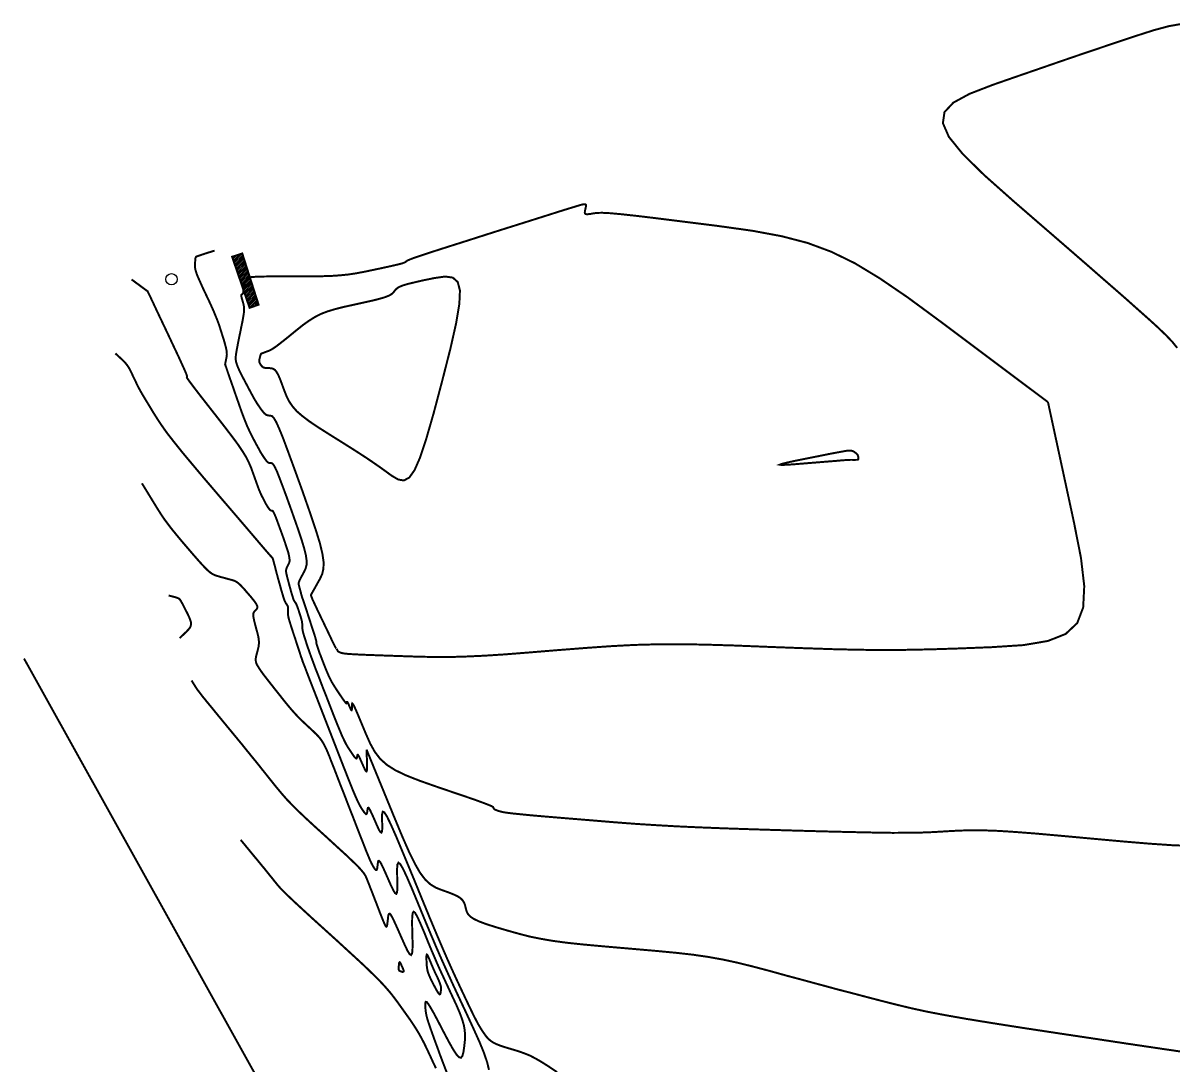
# Model space of a CAD drawing. Header units: metres. Extents: x 368659 to 369057, y 2280132 to 2280625.
# Drawn here: x 368659.1 to 368775.5, y 2280462.5 to 2280568.1 of the extents above; entities that cross this region are included whole.
import ezdxf

# ---------------------------------------------------------------- set-up
doc = ezdxf.new("R2010")
doc.units = ezdxf.units.M
doc.header["$MEASUREMENT"] = 0
doc.layers.add('CVL_CURV_D', color=22, linetype='Continuous')
doc.layers.add('CVL_CURV_G', color=30, linetype='Continuous')

msp = doc.modelspace()

# ---------------------------------------------------------------- hatches: boundary and pattern name
at = {"layer": 'CVL_CURV_D'}
h = msp.add_hatch(dxfattribs=at)
h.set_pattern_fill('ANSI31', color=256)
h.set_pattern_definition([(45, (0, 0), (-0.088388347648, 0.088388347648), [])])
h.paths.add_polyline_path([(368681.29, 2280544.75), (368680.26, 2280544.42), (368681.41, 2280541.06), (368681.41, 2280541.08), (368681.42, 2280541.14), (368681.44, 2280541.22), (368681.45, 2280541.31), (368681.48, 2280541.42), (368681.5, 2280541.56), (368681.53, 2280541.7), (368681.56, 2280541.81), (368681.59, 2280541.9), (368681.62, 2280541.98), (368681.65, 2280542.04), (368681.7, 2280542.11), (368681.75, 2280542.17), (368681.81, 2280542.23), (368681.91, 2280542.29), (368682.06, 2280542.34)])
h.paths.add_polyline_path([(368682.06, 2280542.34), (368681.91, 2280542.29), (368681.81, 2280542.23), (368681.75, 2280542.17), (368681.7, 2280542.11), (368681.65, 2280542.04), (368681.62, 2280541.98), (368681.59, 2280541.9), (368681.56, 2280541.81), (368681.53, 2280541.7), (368681.5, 2280541.56), (368681.48, 2280541.42), (368681.45, 2280541.31), (368681.44, 2280541.22), (368681.42, 2280541.14), (368681.41, 2280541.08), (368681.41, 2280541.06), (368682.03, 2280539.25), (368682.94, 2280539.57)])

# ---------------------------------------------------------------- linework, layer by layer
at = {"layer": 'CVL_CURV_D', "color": 22, "linetype": 'Continuous', "const_width": 0.2}
for points, elevation in [([(368776.31, 2280567.98), (368775.04, 2280567.76), (368773.51, 2280567.35), (368771.64, 2280566.75), (368769.74, 2280566.12), (368768.09, 2280565.56), (368766.57, 2280565.05), (368765.08, 2280564.54), (368763.51, 2280564), (368761.75, 2280563.39), (368759.69, 2280562.68), (368757.22, 2280561.82), (368754.87, 2280560.91), (368753.23, 2280560.02), (368752.33, 2280559.06), (368752.17, 2280557.94), (368752.77, 2280556.56), (368754.15, 2280554.85), (368756.32, 2280552.71), (368759.3, 2280550.06), (368762.36, 2280547.41), (368764.83, 2280545.27), (368766.81, 2280543.55), (368768.4, 2280542.16), (368769.71, 2280541.02), (368770.84, 2280540.03), (368771.88, 2280539.1), (368772.95, 2280538.15), (368773.95, 2280537.24), (368774.75, 2280536.47), (368775.38, 2280535.81), (368775.87, 2280535.2)], 1894.5), ([(368762.8, 2280529.71), (368751.89, 2280537.89), (368748.59, 2280540.32), (368745.76, 2280542.25), (368743.25, 2280543.77), (368740.87, 2280544.93), (368738.47, 2280545.82), (368735.86, 2280546.5), (368732.9, 2280547.05), (368729.39, 2280547.54), (368725.96, 2280547.97), (368723.25, 2280548.31), (368721.16, 2280548.56), (368719.6, 2280548.73), (368718.49, 2280548.83), (368717.71, 2280548.87), (368717.19, 2280548.86), (368716.82, 2280548.81), (368716.53, 2280548.76), (368716.3, 2280548.73), (368716.14, 2280548.72), (368716.03, 2280548.75), (368715.96, 2280548.81), (368715.94, 2280548.9), (368715.95, 2280549.04), (368715.99, 2280549.21), (368716.03, 2280549.38), (368716.06, 2280549.52), (368716.06, 2280549.62), (368716.05, 2280549.69), (368716.01, 2280549.73), (368715.95, 2280549.74), (368715.87, 2280549.74), (368715.75, 2280549.72), (368715.58, 2280549.68), (368715.27, 2280549.59), (368714.75, 2280549.43), (368713.96, 2280549.19), (368712.82, 2280548.83), (368711.28, 2280548.34), (368709.25, 2280547.7), (368706.68, 2280546.89), (368704.12, 2280546.07), (368702.1, 2280545.43), (368700.57, 2280544.94), (368699.46, 2280544.57), (368698.7, 2280544.32), (368698.23, 2280544.14), (368697.97, 2280544.03), (368697.88, 2280543.95), (368697.82, 2280543.9), (368697.71, 2280543.84), (368697.52, 2280543.77), (368697.24, 2280543.69), (368696.83, 2280543.59), (368696.26, 2280543.46), (368695.53, 2280543.3), (368694.59, 2280543.1), (368693.63, 2280542.9), (368692.78, 2280542.74), (368691.98, 2280542.62), (368691.17, 2280542.54), (368690.31, 2280542.48), (368689.32, 2280542.45), (368688.14, 2280542.43), (368686.73, 2280542.43), (368685.34, 2280542.43), (368684.24, 2280542.43), (368683.41, 2280542.42), (368682.79, 2280542.4), (368682.36, 2280542.38), (368682.08, 2280542.34), (368681.91, 2280542.29), (368681.81, 2280542.23), (368681.75, 2280542.17), (368681.7, 2280542.11), (368681.65, 2280542.04), (368681.62, 2280541.98), (368681.59, 2280541.9), (368681.56, 2280541.81), (368681.53, 2280541.7), (368681.5, 2280541.56), (368681.48, 2280541.42), (368681.45, 2280541.31), (368681.44, 2280541.22), (368681.42, 2280541.14), (368681.41, 2280541.08), (368681.4, 2280541.02), (368681.4, 2280540.96), (368681.39, 2280540.89), (368681.39, 2280540.83), (368681.38, 2280540.78), (368681.37, 2280540.74), (368681.36, 2280540.71), (368681.34, 2280540.68), (368681.32, 2280540.66), (368681.29, 2280540.64), (368681.25, 2280540.62), (368681.22, 2280540.59), (368681.2, 2280540.56), (368681.18, 2280540.51), (368681.19, 2280540.44), (368681.21, 2280540.35), (368681.24, 2280540.22), (368681.29, 2280540.06), (368681.35, 2280539.85), (368681.41, 2280539.62), (368681.45, 2280539.41), (368681.47, 2280539.19), (368681.47, 2280538.94), (368681.44, 2280538.64), (368681.38, 2280538.28), (368681.3, 2280537.83), (368681.18, 2280537.27), (368681.07, 2280536.71), (368680.97, 2280536.25), (368680.9, 2280535.88), (368680.84, 2280535.58), (368680.79, 2280535.31), (368680.74, 2280535.07), (368680.7, 2280534.83), (368680.66, 2280534.58), (368680.63, 2280534.32), (368680.62, 2280534.08), (368680.65, 2280533.83), (368680.73, 2280533.56), (368680.85, 2280533.24), (368681.02, 2280532.85), (368681.26, 2280532.37), (368681.57, 2280531.79), (368681.88, 2280531.2), (368682.13, 2280530.73), (368682.34, 2280530.34), (368682.51, 2280530.03), (368682.67, 2280529.77), (368682.81, 2280529.54), (368682.96, 2280529.32), (368683.12, 2280529.08), (368683.28, 2280528.87), (368683.41, 2280528.7), (368683.53, 2280528.57), (368683.64, 2280528.47), (368683.74, 2280528.41), (368683.86, 2280528.37), (368683.99, 2280528.35), (368684.14, 2280528.34), (368684.31, 2280528.29), (368684.49, 2280528.09), (368684.72, 2280527.7), (368685.01, 2280527.06), (368685.4, 2280526.11), (368685.89, 2280524.79), (368686.53, 2280523.05), (368687.33, 2280520.84), (368688.11, 2280518.61), (368688.71, 2280516.83), (368689.14, 2280515.44), (368689.4, 2280514.35), (368689.52, 2280513.51), (368689.5, 2280512.85), (368689.37, 2280512.29), (368689.12, 2280511.77), (368688.86, 2280511.31), (368688.66, 2280510.95), (368688.5, 2280510.67), (368688.39, 2280510.47), (368688.31, 2280510.34), (368688.27, 2280510.25), (368688.24, 2280510.21), (368688.24, 2280510.2), (368688.25, 2280510.16), (368688.25, 2280510.16), (368688.25, 2280510.15), (368688.26, 2280510.14), (368688.26, 2280510.12), (368688.27, 2280510.09), (368688.28, 2280510.06), (368688.29, 2280510.01), (368688.31, 2280509.96), (368688.34, 2280509.89), (368688.38, 2280509.78), (368688.45, 2280509.62), (368688.56, 2280509.39), (368688.71, 2280509.07), (368688.91, 2280508.64), (368689.18, 2280508.08), (368689.52, 2280507.37), (368689.86, 2280506.66), (368690.13, 2280506.1), (368690.33, 2280505.67), (368690.49, 2280505.35), (368690.59, 2280505.13), (368690.67, 2280504.99), (368690.71, 2280504.9), (368690.75, 2280504.85), (368690.82, 2280504.74), (368690.84, 2280504.72), (368690.85, 2280504.73), (368690.85, 2280504.76)], 1894.5), ([(368678.49, 2280545.04), (368677.94, 2280544.87), (368677.77, 2280544.82), (368677.64, 2280544.77), (368677.52, 2280544.74), (368677.42, 2280544.7), (368677.32, 2280544.67), (368677.22, 2280544.64), (368677.12, 2280544.6), (368677, 2280544.56), (368676.88, 2280544.52), (368676.79, 2280544.49), (368676.73, 2280544.47), (368676.68, 2280544.45), (368676.65, 2280544.44), (368676.63, 2280544.43), (368676.63, 2280544.42), (368676.63, 2280544.42), (368676.6, 2280544.39), (368676.59, 2280544.37), (368676.57, 2280544.35), (368676.56, 2280544.31), (368676.55, 2280544.25), (368676.54, 2280544.17), (368676.53, 2280544.05), (368676.52, 2280543.89), (368676.51, 2280543.7), (368676.5, 2280543.48), (368676.52, 2280543.27), (368676.57, 2280543.03), (368676.66, 2280542.74), (368676.8, 2280542.38), (368677, 2280541.94), (368677.25, 2280541.37), (368677.58, 2280540.67), (368677.92, 2280539.96), (368678.19, 2280539.37), (368678.42, 2280538.86), (368678.6, 2280538.41), (368678.77, 2280537.99), (368678.93, 2280537.56), (368679.08, 2280537.09), (368679.25, 2280536.55), (368679.42, 2280536.02), (368679.54, 2280535.6), (368679.63, 2280535.25), (368679.69, 2280534.98), (368679.72, 2280534.75), (368679.73, 2280534.55), (368679.71, 2280534.36), (368679.68, 2280534.17), (368679.64, 2280533.98), (368679.61, 2280533.84), (368679.59, 2280533.73), (368679.57, 2280533.65), (368679.56, 2280533.6), (368679.56, 2280533.56), (368679.55, 2280533.54), (368679.56, 2280533.53), (368679.56, 2280533.5), (368679.59, 2280533.42), (368679.65, 2280533.26), (368679.74, 2280532.99), (368679.87, 2280532.6), (368680.06, 2280532.06), (368680.31, 2280531.35), (368680.62, 2280530.45), (368680.94, 2280529.54), (368681.2, 2280528.79), (368681.43, 2280528.18), (368681.63, 2280527.67), (368681.81, 2280527.23), (368682, 2280526.82), (368682.2, 2280526.4), (368682.43, 2280525.96), (368682.66, 2280525.53), (368682.85, 2280525.18), (368683, 2280524.91), (368683.12, 2280524.68), (368683.23, 2280524.5), (368683.33, 2280524.34), (368683.43, 2280524.19), (368683.54, 2280524.03), (368683.64, 2280523.89), (368683.73, 2280523.77), (368683.81, 2280523.69), (368683.88, 2280523.62), (368683.95, 2280523.58), (368684.03, 2280523.55), (368684.11, 2280523.54), (368684.22, 2280523.54), (368684.33, 2280523.5), (368684.45, 2280523.37), (368684.6, 2280523.11), (368684.8, 2280522.69), (368685.05, 2280522.05), (368685.38, 2280521.18), (368685.81, 2280520.02), (368686.34, 2280518.54), (368686.86, 2280517.06), (368687.26, 2280515.88), (368687.54, 2280514.95), (368687.72, 2280514.23), (368687.8, 2280513.67), (368687.79, 2280513.22), (368687.69, 2280512.85), (368687.53, 2280512.51), (368687.36, 2280512.2), (368687.22, 2280511.95), (368687.12, 2280511.75), (368687.06, 2280511.6), (368687.01, 2280511.47), (368687, 2280511.36), (368687, 2280511.27), (368687.02, 2280511.17), (368687.04, 2280511.08), (368687.06, 2280511), (368687.08, 2280510.92), (368687.1, 2280510.85), (368687.13, 2280510.77), (368687.15, 2280510.67), (368687.18, 2280510.56), (368687.22, 2280510.42), (368687.25, 2280510.29), (368687.28, 2280510.18), (368687.3, 2280510.1), (368687.32, 2280510.04), (368687.33, 2280509.99), (368687.34, 2280509.95), (368687.35, 2280509.92), (368687.36, 2280509.9), (368687.4, 2280509.8), (368687.41, 2280509.78), (368687.43, 2280509.72), (368687.47, 2280509.6), (368687.53, 2280509.42), (368687.62, 2280509.15), (368687.74, 2280508.79), (368687.9, 2280508.3), (368688.1, 2280507.68), (368688.3, 2280507.06), (368688.46, 2280506.57), (368688.58, 2280506.2), (368688.67, 2280505.92), (368688.72, 2280505.72), (368688.76, 2280505.59), (368688.78, 2280505.5), (368688.78, 2280505.45), (368688.78, 2280505.4), (368688.78, 2280505.36), (368688.79, 2280505.31), (368688.8, 2280505.25), (368688.82, 2280505.18), (368688.85, 2280505.1), (368688.88, 2280505), (368688.92, 2280504.87), (368688.97, 2280504.73), (368689.02, 2280504.59), (368689.07, 2280504.44), (368689.13, 2280504.26), (368689.22, 2280504.05), (368689.32, 2280503.78), (368689.45, 2280503.44), (368689.61, 2280503.02), (368689.78, 2280502.6), (368689.93, 2280502.24), (368690.07, 2280501.93), (368690.21, 2280501.64), (368690.36, 2280501.36), (368690.54, 2280501.06), (368690.75, 2280500.73), (368691, 2280500.35), (368691.25, 2280499.98), (368691.45, 2280499.69), (368691.6, 2280499.48), (368691.71, 2280499.33), (368691.78, 2280499.25), (368691.83, 2280499.22), (368691.85, 2280499.24), (368691.87, 2280499.29), (368691.87, 2280499.35), (368691.88, 2280499.38), (368691.9, 2280499.38), (368691.92, 2280499.36), (368691.96, 2280499.3), (368692.01, 2280499.21), (368692.07, 2280499.07), (368692.14, 2280498.9), (368692.22, 2280498.73), (368692.28, 2280498.6), (368692.32, 2280498.53), (368692.35, 2280498.52), (368692.37, 2280498.55), (368692.38, 2280498.64), (368692.38, 2280498.78), (368692.38, 2280498.98), (368692.38, 2280499.15), (368692.41, 2280499.22), (368692.48, 2280499.16), (368692.6, 2280498.95), (368692.78, 2280498.57), (368693.02, 2280498), (368693.35, 2280497.21), (368693.77, 2280496.2), (368694.23, 2280495.16), (368694.7, 2280494.31), (368695.25, 2280493.6), (368695.92, 2280493), (368696.77, 2280492.46), (368697.85, 2280491.94), (368699.22, 2280491.4), (368700.92, 2280490.8), (368702.62, 2280490.22), (368703.95, 2280489.77), (368704.96, 2280489.42), (368705.69, 2280489.15), (368706.19, 2280488.96), (368706.5, 2280488.83), (368706.65, 2280488.74), (368706.7, 2280488.67), (368706.72, 2280488.61), (368706.74, 2280488.56), (368706.79, 2280488.52), (368706.85, 2280488.48), (368706.94, 2280488.44), (368707.06, 2280488.39), (368707.21, 2280488.34), (368707.41, 2280488.28), (368707.66, 2280488.22), (368708.03, 2280488.16), (368708.57, 2280488.09), (368709.36, 2280488.01), (368710.47, 2280487.9), (368711.95, 2280487.77), (368713.88, 2280487.61), (368716.33, 2280487.41), (368718.85, 2280487.2), (368721.07, 2280487.03), (368723.14, 2280486.9), (368725.2, 2280486.78), (368727.42, 2280486.68), (368729.94, 2280486.58), (368732.92, 2280486.48), (368736.5, 2280486.37), (368740.05, 2280486.27), (368742.92, 2280486.2), (368745.23, 2280486.15), (368747.09, 2280486.12), (368748.64, 2280486.13), (368749.98, 2280486.15), (368751.25, 2280486.2), (368752.55, 2280486.28), (368753.85, 2280486.35), (368755.08, 2280486.38), (368756.36, 2280486.37), (368757.79, 2280486.32), (368759.49, 2280486.21), (368761.57, 2280486.05), (368764.14, 2280485.82), (368767.31, 2280485.53), (368770.5, 2280485.24), (368773.14, 2280485.02), (368775.37, 2280484.87), (368777.31, 2280484.79)], 1894.75), ([(368696.38, 2280522.28), (368697.06, 2280521.88), (368697.64, 2280521.78), (368698.19, 2280522.08), (368698.72, 2280522.83), (368699.28, 2280524.11), (368699.9, 2280525.99), (368700.64, 2280528.55), (368701.51, 2280531.84), (368702.35, 2280535.14), (368702.93, 2280537.72), (368703.25, 2280539.65), (368703.31, 2280541), (368703.09, 2280541.86), (368702.59, 2280542.31), (368701.82, 2280542.42), (368700.75, 2280542.27), (368699.66, 2280542.05), (368698.8, 2280541.85), (368698.13, 2280541.69), (368697.63, 2280541.55), (368697.26, 2280541.41), (368697, 2280541.27), (368696.82, 2280541.11), (368696.68, 2280540.94), (368696.54, 2280540.76), (368696.35, 2280540.61), (368696.09, 2280540.47), (368695.73, 2280540.33), (368695.23, 2280540.18), (368694.57, 2280540.01), (368693.72, 2280539.82), (368692.64, 2280539.58), (368691.54, 2280539.34), (368690.64, 2280539.11), (368689.88, 2280538.88), (368689.22, 2280538.62), (368688.62, 2280538.31), (368688.03, 2280537.94), (368687.4, 2280537.49), (368686.7, 2280536.93), (368686.02, 2280536.37), (368685.48, 2280535.94), (368685.05, 2280535.6), (368684.71, 2280535.34), (368684.44, 2280535.16), (368684.22, 2280535.02), (368684.04, 2280534.93), (368683.86, 2280534.86), (368683.69, 2280534.8), (368683.56, 2280534.75), (368683.46, 2280534.71), (368683.38, 2280534.68), (368683.32, 2280534.66), (368683.28, 2280534.65), (368683.25, 2280534.63), (368683.23, 2280534.62), (368683.21, 2280534.61), (368683.19, 2280534.59), (368683.17, 2280534.56), (368683.15, 2280534.52), (368683.14, 2280534.47), (368683.11, 2280534.4), (368683.09, 2280534.3), (368683.06, 2280534.18), (368683.03, 2280534.06), (368683.01, 2280533.96), (368683.01, 2280533.87), (368683.01, 2280533.79), (368683.03, 2280533.72), (368683.07, 2280533.64), (368683.11, 2280533.56), (368683.18, 2280533.46), (368683.25, 2280533.37), (368683.31, 2280533.3), (368683.39, 2280533.24), (368683.47, 2280533.2), (368683.57, 2280533.18), (368683.7, 2280533.16), (368683.86, 2280533.15), (368684.06, 2280533.15), (368684.27, 2280533.13), (368684.44, 2280533.07), (368684.6, 2280532.96), (368684.75, 2280532.77), (368684.91, 2280532.5), (368685.08, 2280532.12), (368685.27, 2280531.62), (368685.5, 2280530.99), (368685.76, 2280530.33), (368686.04, 2280529.77), (368686.38, 2280529.27), (368686.81, 2280528.78), (368687.38, 2280528.29), (368688.11, 2280527.74), (368689.05, 2280527.11), (368690.22, 2280526.37), (368691.4, 2280525.63), (368692.37, 2280525.02), (368693.18, 2280524.5), (368693.87, 2280524.05), (368694.49, 2280523.63), (368695.08, 2280523.22), (368695.7, 2280522.78), (368696.38, 2280522.28)], 1894.25), ([(368668.45, 2280534.64), (368669.1, 2280534.04), (368669.29, 2280533.86), (368669.45, 2280533.69), (368669.59, 2280533.52), (368669.72, 2280533.34), (368669.85, 2280533.13), (368669.98, 2280532.89), (368670.12, 2280532.59), (368670.29, 2280532.23), (368670.47, 2280531.86), (368670.63, 2280531.52), (368670.8, 2280531.18), (368670.99, 2280530.83), (368671.22, 2280530.43), (368671.5, 2280529.96), (368671.85, 2280529.39), (368672.27, 2280528.69), (368672.73, 2280527.96), (368673.2, 2280527.26), (368673.72, 2280526.53), (368674.36, 2280525.71), (368675.15, 2280524.72), (368676.16, 2280523.51), (368677.42, 2280522.01), (368679, 2280520.16), (368680.57, 2280518.33), (368681.8, 2280516.89), (368682.73, 2280515.8), (368683.4, 2280515.01), (368683.86, 2280514.48), (368684.14, 2280514.16), (368684.29, 2280514), (368684.33, 2280513.95), (368684.34, 2280513.94), (368684.36, 2280513.92), (368684.37, 2280513.87), (368684.4, 2280513.8), (368684.43, 2280513.69), (368684.47, 2280513.54), (368684.52, 2280513.35), (368684.59, 2280513.1), (368684.65, 2280512.85), (368684.7, 2280512.65), (368684.74, 2280512.5), (368684.77, 2280512.38), (368684.79, 2280512.3), (368684.81, 2280512.25), (368684.82, 2280512.21), (368684.83, 2280512.18), (368684.83, 2280512.15), (368684.85, 2280512.09), (368684.87, 2280512.02), (368684.9, 2280511.9), (368684.95, 2280511.73), (368685.01, 2280511.5), (368685.1, 2280511.2), (368685.2, 2280510.82), (368685.31, 2280510.44), (368685.4, 2280510.14), (368685.47, 2280509.9), (368685.53, 2280509.72), (368685.59, 2280509.58), (368685.64, 2280509.47), (368685.69, 2280509.38), (368685.74, 2280509.3), (368685.8, 2280509.22), (368685.84, 2280509.15), (368685.87, 2280509.1), (368685.9, 2280509.04), (368685.91, 2280508.98), (368685.92, 2280508.92), (368685.93, 2280508.85), (368685.93, 2280508.77), (368685.93, 2280508.68), (368685.93, 2280508.61), (368685.92, 2280508.55), (368685.92, 2280508.49), (368685.92, 2280508.43), (368685.92, 2280508.37), (368685.92, 2280508.3), (368685.92, 2280508.22), (368685.93, 2280508.13), (368685.94, 2280508.02), (368685.98, 2280507.86), (368686.04, 2280507.64), (368686.13, 2280507.34), (368686.26, 2280506.94), (368686.42, 2280506.43), (368686.64, 2280505.78), (368686.85, 2280505.13), (368687.02, 2280504.62), (368687.14, 2280504.24), (368687.23, 2280503.96), (368687.3, 2280503.77), (368687.34, 2280503.65), (368687.36, 2280503.59), (368687.36, 2280503.56), (368687.37, 2280503.53), (368687.38, 2280503.52), (368687.4, 2280503.47), (368687.47, 2280503.28), (368687.62, 2280502.91), (368687.85, 2280502.3), (368688.2, 2280501.39), (368688.69, 2280500.14), (368689.33, 2280498.49), (368690.15, 2280496.38), (368690.97, 2280494.27), (368691.62, 2280492.6), (368692.13, 2280491.31), (368692.52, 2280490.34), (368692.82, 2280489.64), (368693.05, 2280489.14), (368693.24, 2280488.79), (368693.4, 2280488.52), (368693.55, 2280488.31), (368693.66, 2280488.15), (368693.75, 2280488.06), (368693.82, 2280488.01), (368693.87, 2280488.03), (368693.9, 2280488.09), (368693.93, 2280488.21), (368693.95, 2280488.39), (368693.97, 2280488.55), (368694, 2280488.65), (368694.05, 2280488.66), (368694.12, 2280488.59), (368694.22, 2280488.42), (368694.35, 2280488.14), (368694.53, 2280487.76), (368694.75, 2280487.25), (368694.97, 2280486.75), (368695.14, 2280486.39), (368695.27, 2280486.19), (368695.36, 2280486.14), (368695.42, 2280486.24), (368695.45, 2280486.49), (368695.45, 2280486.91), (368695.43, 2280487.48), (368695.44, 2280488), (368695.5, 2280488.26), (368695.66, 2280488.2), (368695.92, 2280487.79), (368696.32, 2280486.97), (368696.88, 2280485.7), (368697.61, 2280483.95), (368698.56, 2280481.66), (368699.51, 2280479.34), (368700.29, 2280477.44), (368700.94, 2280475.89), (368701.49, 2280474.6), (368701.98, 2280473.47), (368702.44, 2280472.44), (368702.91, 2280471.41), (368703.43, 2280470.3), (368703.93, 2280469.24), (368704.34, 2280468.38), (368704.67, 2280467.7), (368704.94, 2280467.17), (368705.17, 2280466.74), (368705.38, 2280466.39), (368705.57, 2280466.08), (368705.78, 2280465.78), (368705.99, 2280465.49), (368706.2, 2280465.26), (368706.43, 2280465.06), (368706.7, 2280464.89), (368707.03, 2280464.73), (368707.44, 2280464.57), (368707.96, 2280464.4), (368708.6, 2280464.21), (368709.26, 2280464.01), (368709.85, 2280463.8), (368710.41, 2280463.57), (368710.97, 2280463.28), (368711.59, 2280462.92), (368712.3, 2280462.47), (368713.15, 2280461.9)], 1895.25), ([(368690.85, 2280504.76), (368690.91, 2280504.6), (368690.93, 2280504.56), (368690.95, 2280504.52), (368690.98, 2280504.48), (368691.02, 2280504.45), (368691.07, 2280504.43), (368691.14, 2280504.4), (368691.22, 2280504.36), (368691.33, 2280504.33), (368691.48, 2280504.29), (368691.71, 2280504.26), (368692.08, 2280504.22), (368692.63, 2280504.19), (368693.4, 2280504.15), (368694.45, 2280504.11), (368695.82, 2280504.06), (368697.56, 2280504), (368699.36, 2280503.94), (368700.97, 2280503.92), (368702.5, 2280503.92), (368704.08, 2280503.97), (368705.82, 2280504.05), (368707.84, 2280504.18), (368710.25, 2280504.37), (368713.18, 2280504.61), (368716.14, 2280504.84), (368718.7, 2280505.02), (368721.02, 2280505.14), (368723.25, 2280505.2), (368725.56, 2280505.21), (368728.1, 2280505.17), (368731.04, 2280505.08), (368734.53, 2280504.94), (368738.03, 2280504.81), (368741, 2280504.71), (368743.6, 2280504.65), (368746.01, 2280504.62), (368748.4, 2280504.64), (368750.93, 2280504.69), (368753.77, 2280504.78), (368757.09, 2280504.91), (368760.32, 2280505.12), (368762.8, 2280505.54), (368764.59, 2280506.25), (368765.76, 2280507.35), (368766.36, 2280508.93), (368766.47, 2280511.09), (368766.14, 2280513.93), (368765.43, 2280517.53), (368762.8, 2280529.71)], 1894.5), ([(368743.42, 2280523.87), (368743.49, 2280523.87), (368743.55, 2280523.88), (368743.59, 2280523.9), (368743.61, 2280523.92), (368743.63, 2280523.96), (368743.63, 2280524), (368743.62, 2280524.07), (368743.61, 2280524.15), (368743.59, 2280524.23), (368743.57, 2280524.29), (368743.55, 2280524.35), (368743.52, 2280524.4), (368743.48, 2280524.45), (368743.44, 2280524.49), (368743.38, 2280524.54), (368743.31, 2280524.59), (368743.24, 2280524.65), (368743.17, 2280524.69), (368743.12, 2280524.72), (368743.07, 2280524.75), (368743.01, 2280524.77), (368742.96, 2280524.78), (368742.89, 2280524.8), (368742.81, 2280524.81), (368742.71, 2280524.81), (368742.54, 2280524.8), (368742.28, 2280524.76), (368741.9, 2280524.69), (368741.35, 2280524.59), (368740.6, 2280524.45), (368739.63, 2280524.25), (368738.41, 2280524.01), (368737.21, 2280523.77), (368736.35, 2280523.58), (368735.84, 2280523.45), (368735.67, 2280523.38), (368735.85, 2280523.35), (368736.38, 2280523.37), (368737.25, 2280523.43), (368738.46, 2280523.53), (368739.71, 2280523.63), (368740.69, 2280523.71), (368741.44, 2280523.77), (368742, 2280523.82), (368742.39, 2280523.85), (368742.66, 2280523.86), (368742.82, 2280523.87), (368742.93, 2280523.87), (368743, 2280523.87), (368743.07, 2280523.86), (368743.13, 2280523.86), (368743.18, 2280523.86), (368743.23, 2280523.86), (368743.29, 2280523.86), (368743.35, 2280523.87), (368743.42, 2280523.87)], 1894.25), ([(368671.14, 2280521.49), (368672.37, 2280519.48), (368672.75, 2280518.86), (368673.09, 2280518.33), (368673.42, 2280517.84), (368673.77, 2280517.37), (368674.15, 2280516.87), (368674.6, 2280516.32), (368675.14, 2280515.67), (368675.8, 2280514.9), (368676.45, 2280514.14), (368676.98, 2280513.54), (368677.4, 2280513.08), (368677.74, 2280512.73), (368678.02, 2280512.49), (368678.26, 2280512.32), (368678.48, 2280512.21), (368678.71, 2280512.13), (368678.93, 2280512.07), (368679.11, 2280512.01), (368679.28, 2280511.97), (368679.43, 2280511.93), (368679.58, 2280511.89), (368679.74, 2280511.84), (368679.92, 2280511.79), (368680.13, 2280511.74), (368680.34, 2280511.68), (368680.53, 2280511.61), (368680.7, 2280511.52), (368680.86, 2280511.41), (368681.03, 2280511.26), (368681.22, 2280511.07), (368681.45, 2280510.83), (368681.71, 2280510.52), (368681.98, 2280510.21), (368682.19, 2280509.97), (368682.35, 2280509.77), (368682.47, 2280509.62), (368682.57, 2280509.49), (368682.64, 2280509.38), (368682.7, 2280509.29), (368682.75, 2280509.2), (368682.79, 2280509.11), (368682.82, 2280509.03), (368682.83, 2280508.97), (368682.82, 2280508.9), (368682.79, 2280508.84), (368682.75, 2280508.77), (368682.68, 2280508.7), (368682.59, 2280508.61), (368682.5, 2280508.51), (368682.44, 2280508.4), (368682.4, 2280508.28), (368682.4, 2280508.12), (368682.43, 2280507.91), (368682.48, 2280507.64), (368682.57, 2280507.29), (368682.68, 2280506.86), (368682.8, 2280506.43), (368682.89, 2280506.07), (368682.95, 2280505.76), (368682.97, 2280505.5), (368682.97, 2280505.26), (368682.95, 2280505.01), (368682.89, 2280504.76), (368682.82, 2280504.47), (368682.74, 2280504.18), (368682.68, 2280503.95), (368682.65, 2280503.75), (368682.65, 2280503.58), (368682.67, 2280503.43), (368682.71, 2280503.28), (368682.78, 2280503.13), (368682.89, 2280502.95), (368683, 2280502.77), (368683.12, 2280502.58), (368683.27, 2280502.37), (368683.46, 2280502.11), (368683.71, 2280501.79), (368684.03, 2280501.38), (368684.43, 2280500.87), (368684.94, 2280500.23), (368685.45, 2280499.58), (368685.88, 2280499.05), (368686.25, 2280498.61), (368686.59, 2280498.23), (368686.91, 2280497.88), (368687.25, 2280497.54), (368687.62, 2280497.19), (368688.04, 2280496.8), (368688.46, 2280496.41), (368688.8, 2280496.08), (368689.09, 2280495.77), (368689.32, 2280495.46), (368689.52, 2280495.14), (368689.71, 2280494.77), (368689.9, 2280494.35), (368690.11, 2280493.84), (368690.31, 2280493.31), (368690.51, 2280492.81), (368690.72, 2280492.28), (368690.95, 2280491.67), (368691.23, 2280490.95), (368691.58, 2280490.07), (368692, 2280488.97), (368692.53, 2280487.62), (368693.05, 2280486.27), (368693.47, 2280485.21), (368693.79, 2280484.38), (368694.04, 2280483.77), (368694.23, 2280483.32), (368694.38, 2280483), (368694.5, 2280482.78), (368694.6, 2280482.61), (368694.69, 2280482.48), (368694.77, 2280482.39), (368694.83, 2280482.35), (368694.87, 2280482.35), (368694.91, 2280482.42), (368694.94, 2280482.53), (368694.96, 2280482.7), (368694.99, 2280482.94), (368695.02, 2280483.16), (368695.06, 2280483.28), (368695.12, 2280483.3), (368695.22, 2280483.2), (368695.35, 2280482.98), (368695.53, 2280482.61), (368695.76, 2280482.1), (368696.06, 2280481.42), (368696.35, 2280480.76), (368696.58, 2280480.29), (368696.75, 2280480.02), (368696.87, 2280479.95), (368696.94, 2280480.08), (368696.98, 2280480.42), (368696.98, 2280480.97), (368696.96, 2280481.72), (368696.95, 2280482.46), (368696.99, 2280482.93), (368697.09, 2280483.1), (368697.27, 2280482.96), (368697.55, 2280482.49), (368697.94, 2280481.66), (368698.46, 2280480.46), (368699.12, 2280478.86), (368699.8, 2280477.2), (368700.39, 2280475.79), (368700.92, 2280474.54), (368701.43, 2280473.37), (368701.95, 2280472.21), (368702.52, 2280470.95), (368703.18, 2280469.53), (368703.96, 2280467.87), (368704.72, 2280466.22), (368705.32, 2280464.89), (368705.76, 2280463.8), (368706.06, 2280462.91), (368706.25, 2280462.14)], 1895.5), ([(368674.95, 2280505.82), (368675.64, 2280506.48), (368675.84, 2280506.69), (368675.98, 2280506.87), (368676.07, 2280507.05), (368676.11, 2280507.24), (368676.09, 2280507.46), (368676.01, 2280507.71), (368675.89, 2280508.01), (368675.71, 2280508.38), (368675.52, 2280508.74), (368675.37, 2280509.03), (368675.26, 2280509.26), (368675.17, 2280509.42), (368675.1, 2280509.55), (368675.05, 2280509.63), (368675.01, 2280509.7), (368674.97, 2280509.74), (368674.93, 2280509.78), (368674.89, 2280509.82), (368674.85, 2280509.85), (368674.79, 2280509.87), (368674.71, 2280509.9), (368674.62, 2280509.93), (368674.5, 2280509.97), (368674.35, 2280510.01), (368673.84, 2280510.14)], 1895.75), ([(368701.99, 2280461.83), (368701.75, 2280462.46), (368701.52, 2280463.06), (368701.29, 2280463.67), (368701.05, 2280464.34), (368700.76, 2280465.12), (368700.49, 2280465.88), (368700.27, 2280466.5), (368700.1, 2280467), (368699.98, 2280467.4), (368699.9, 2280467.74), (368699.85, 2280468.04), (368699.82, 2280468.33), (368699.8, 2280468.63), (368699.81, 2280468.89), (368699.85, 2280469.02), (368699.94, 2280469.01), (368700.1, 2280468.82), (368700.33, 2280468.45), (368700.66, 2280467.88), (368701.09, 2280467.07), (368701.63, 2280466.03), (368702.18, 2280464.99), (368702.62, 2280464.21), (368702.96, 2280463.69), (368703.22, 2280463.41), (368703.41, 2280463.36), (368703.55, 2280463.53), (368703.66, 2280463.9), (368703.74, 2280464.47), (368703.81, 2280465.09), (368703.83, 2280465.64), (368703.79, 2280466.16), (368703.7, 2280466.68), (368703.53, 2280467.26), (368703.28, 2280467.93), (368702.94, 2280468.72), (368702.49, 2280469.68), (368702.04, 2280470.65), (368701.66, 2280471.47), (368701.32, 2280472.2), (368701.02, 2280472.87), (368700.73, 2280473.55), (368700.42, 2280474.27), (368700.08, 2280475.09), (368699.69, 2280476.06), (368699.3, 2280476.97), (368699, 2280477.63), (368698.78, 2280478.02), (368698.62, 2280478.14), (368698.53, 2280478), (368698.48, 2280477.59), (368698.47, 2280476.92), (368698.49, 2280475.97), (368698.52, 2280475.03), (368698.51, 2280474.35), (368698.47, 2280473.93), (368698.37, 2280473.76), (368698.22, 2280473.85), (368698.01, 2280474.18), (368697.73, 2280474.77), (368697.36, 2280475.6), (368696.99, 2280476.44), (368696.7, 2280477.08), (368696.48, 2280477.54), (368696.32, 2280477.82), (368696.2, 2280477.94), (368696.12, 2280477.91), (368696.06, 2280477.76), (368696.03, 2280477.48), (368696, 2280477.19), (368695.97, 2280476.97), (368695.95, 2280476.8), (368695.93, 2280476.7), (368695.9, 2280476.64), (368695.87, 2280476.62), (368695.84, 2280476.64), (368695.8, 2280476.69), (368695.76, 2280476.77), (368695.7, 2280476.86), (368695.64, 2280477), (368695.56, 2280477.19), (368695.45, 2280477.46), (368695.31, 2280477.81), (368695.13, 2280478.27), (368694.91, 2280478.85), (368694.68, 2280479.44), (368694.5, 2280479.91), (368694.35, 2280480.29), (368694.23, 2280480.6), (368694.13, 2280480.86), (368694.04, 2280481.09), (368693.95, 2280481.31), (368693.86, 2280481.54), (368693.75, 2280481.78), (368693.59, 2280482.03), (368693.34, 2280482.34), (368692.98, 2280482.73), (368692.48, 2280483.22), (368691.8, 2280483.87), (368690.91, 2280484.68), (368689.79, 2280485.71), (368688.65, 2280486.74), (368687.73, 2280487.59), (368686.97, 2280488.31), (368686.34, 2280488.94), (368685.79, 2280489.51), (368685.29, 2280490.08), (368684.79, 2280490.68), (368684.24, 2280491.36), (368683.71, 2280492.03), (368683.23, 2280492.63), (368682.78, 2280493.2), (368682.31, 2280493.77), (368681.8, 2280494.4), (368681.22, 2280495.12), (368680.52, 2280495.97), (368679.67, 2280497), (368678.83, 2280498.02), (368678.17, 2280498.83), (368677.65, 2280499.46), (368677.26, 2280499.94), (368676.98, 2280500.31), (368676.77, 2280500.58), (368676.62, 2280500.8), (368676.5, 2280500.99), (368676.16, 2280501.54)], 1895.75)]:
    msp.add_lwpolyline(points, dxfattribs=dict(at, elevation=elevation))
at = {"layer": 'CVL_CURV_D', "const_width": 0.2}
msp.add_lwpolyline([(368682.03, 2280539.25), (368682.94, 2280539.57), (368681.29, 2280544.75), (368680.26, 2280544.42), (368682.03, 2280539.25)], dxfattribs=at)
at = {"layer": 'CVL_CURV_D', "const_width": 0.2, "elevation": 1896.05}
msp.add_lwpolyline([(368659.21, 2280503.76), (368784.29, 2280278.8), (369057.25, 2280342.89)], dxfattribs=at)
at = {"layer": 'CVL_CURV_D'}
msp.add_circle((368674.13, 2280542.14), 0.576, dxfattribs=at)
at = {"layer": 'CVL_CURV_G', "color": 30, "linetype": 'Continuous', "const_width": 0.2}
for points, elevation in [([(368670.09, 2280542.12), (368670.91, 2280541.52), (368671.15, 2280541.34), (368671.34, 2280541.2), (368671.49, 2280541.09), (368671.59, 2280541.02), (368671.66, 2280540.96), (368671.7, 2280540.93), (368671.72, 2280540.92), (368671.73, 2280540.91), (368671.74, 2280540.87), (368671.76, 2280540.83), (368671.82, 2280540.71), (368671.93, 2280540.49), (368672.1, 2280540.12), (368672.36, 2280539.57), (368672.71, 2280538.82), (368673.18, 2280537.83), (368673.78, 2280536.57), (368674.37, 2280535.31), (368674.84, 2280534.32), (368675.18, 2280533.57), (368675.43, 2280533.02), (368675.59, 2280532.65), (368675.68, 2280532.42), (368675.71, 2280532.3), (368675.69, 2280532.26), (368675.68, 2280532.22), (368675.73, 2280532.11), (368675.88, 2280531.9), (368676.13, 2280531.56), (368676.51, 2280531.06), (368677.04, 2280530.37), (368677.75, 2280529.46), (368678.66, 2280528.3), (368679.57, 2280527.13), (368680.3, 2280526.17), (368680.88, 2280525.39), (368681.32, 2280524.73), (368681.67, 2280524.16), (368681.94, 2280523.63), (368682.17, 2280523.1), (368682.38, 2280522.52), (368682.58, 2280521.96), (368682.74, 2280521.51), (368682.87, 2280521.15), (368682.98, 2280520.85), (368683.09, 2280520.6), (368683.19, 2280520.37), (368683.29, 2280520.16), (368683.41, 2280519.94), (368683.52, 2280519.72), (368683.61, 2280519.55), (368683.68, 2280519.41), (368683.75, 2280519.3), (368683.8, 2280519.21), (368683.85, 2280519.13), (368683.9, 2280519.05), (368683.95, 2280518.98), (368684.01, 2280518.91), (368684.05, 2280518.85), (368684.09, 2280518.81), (368684.12, 2280518.77), (368684.16, 2280518.75), (368684.2, 2280518.74), (368684.24, 2280518.73), (368684.29, 2280518.73), (368684.35, 2280518.71), (368684.41, 2280518.65), (368684.48, 2280518.52), (368684.58, 2280518.31), (368684.71, 2280517.99), (368684.87, 2280517.56), (368685.08, 2280516.98), (368685.35, 2280516.25), (368685.61, 2280515.51), (368685.8, 2280514.92), (368685.95, 2280514.46), (368686.03, 2280514.1), (368686.07, 2280513.82), (368686.07, 2280513.6), (368686.02, 2280513.42), (368685.94, 2280513.25), (368685.85, 2280513.09), (368685.79, 2280512.96), (368685.75, 2280512.83), (368685.72, 2280512.72), (368685.72, 2280512.6), (368685.73, 2280512.47), (368685.76, 2280512.32), (368685.8, 2280512.15), (368685.84, 2280511.97), (368685.88, 2280511.83), (368685.91, 2280511.72), (368685.94, 2280511.62), (368685.96, 2280511.54), (368685.98, 2280511.46), (368686, 2280511.38), (368686.02, 2280511.3), (368686.04, 2280511.22), (368686.06, 2280511.14), (368686.09, 2280511.06), (368686.11, 2280510.97), (368686.14, 2280510.86), (368686.18, 2280510.73), (368686.22, 2280510.56), (368686.28, 2280510.36), (368686.34, 2280510.16), (368686.39, 2280510), (368686.43, 2280509.87), (368686.46, 2280509.76), (368686.5, 2280509.68), (368686.54, 2280509.6), (368686.58, 2280509.54), (368686.63, 2280509.47), (368686.68, 2280509.4), (368686.72, 2280509.32), (368686.77, 2280509.24), (368686.81, 2280509.14), (368686.86, 2280509.01), (368686.92, 2280508.84), (368686.99, 2280508.64), (368687.07, 2280508.38), (368687.16, 2280508.12), (368687.22, 2280507.91), (368687.27, 2280507.73), (368687.31, 2280507.58), (368687.33, 2280507.45), (368687.35, 2280507.33), (368687.35, 2280507.21), (368687.35, 2280507.07), (368687.36, 2280506.93), (368687.37, 2280506.8), (368687.39, 2280506.65), (368687.42, 2280506.48), (368687.48, 2280506.28), (368687.55, 2280506.02), (368687.66, 2280505.7), (368687.78, 2280505.31), (368687.92, 2280504.89), (368688.07, 2280504.47), (368688.23, 2280504.01), (368688.43, 2280503.48), (368688.67, 2280502.82), (368688.99, 2280502.01), (368689.38, 2280500.98), (368689.88, 2280499.71), (368690.37, 2280498.44), (368690.77, 2280497.42), (368691.1, 2280496.62), (368691.36, 2280495.99), (368691.59, 2280495.5), (368691.79, 2280495.1), (368691.99, 2280494.76), (368692.2, 2280494.44), (368692.4, 2280494.14), (368692.55, 2280493.92), (368692.67, 2280493.77), (368692.76, 2280493.67), (368692.82, 2280493.64), (368692.86, 2280493.66), (368692.89, 2280493.73), (368692.91, 2280493.84), (368692.92, 2280493.95), (368692.94, 2280494.01), (368692.97, 2280494.02), (368693.02, 2280493.97), (368693.09, 2280493.86), (368693.18, 2280493.68), (368693.3, 2280493.41), (368693.45, 2280493.07), (368693.6, 2280492.74), (368693.71, 2280492.5), (368693.8, 2280492.36), (368693.86, 2280492.33), (368693.89, 2280492.39), (368693.91, 2280492.57), (368693.92, 2280492.84), (368693.91, 2280493.23), (368693.86, 2280494.55)], 1895), ([(368693.86, 2280494.55), (368696.63, 2280487.79), (368697.46, 2280485.79), (368698.16, 2280484.2), (368698.76, 2280482.98), (368699.29, 2280482.06), (368699.8, 2280481.39), (368700.32, 2280480.91), (368700.88, 2280480.57), (368701.54, 2280480.31), (368702.17, 2280480.09), (368702.67, 2280479.89), (368703.06, 2280479.71), (368703.35, 2280479.52), (368703.56, 2280479.32), (368703.71, 2280479.09), (368703.82, 2280478.82), (368703.9, 2280478.49), (368703.99, 2280478.16), (368704.14, 2280477.88), (368704.38, 2280477.63), (368704.75, 2280477.39), (368705.26, 2280477.15), (368705.96, 2280476.89), (368706.87, 2280476.6), (368708.02, 2280476.26), (368709.23, 2280475.92), (368710.35, 2280475.63), (368711.48, 2280475.4), (368712.7, 2280475.19), (368714.11, 2280475), (368715.81, 2280474.82), (368717.88, 2280474.63), (368720.42, 2280474.41), (368722.97, 2280474.19), (368725.09, 2280473.99), (368726.88, 2280473.79), (368728.45, 2280473.56), (368729.9, 2280473.3), (368731.34, 2280472.99), (368732.88, 2280472.61), (368734.63, 2280472.15), (368736.35, 2280471.67), (368737.82, 2280471.28), (368739.1, 2280470.93), (368740.29, 2280470.61), (368741.46, 2280470.29), (368742.71, 2280469.97), (368744.11, 2280469.6), (368745.75, 2280469.17), (368747.44, 2280468.74), (368749.02, 2280468.36), (368750.63, 2280468.01), (368752.42, 2280467.67), (368754.51, 2280467.3), (368757.03, 2280466.89), (368760.14, 2280466.4), (368763.96, 2280465.82), (368767.76, 2280465.25), (368770.79, 2280464.79), (368773.16, 2280464.44), (368774.98, 2280464.17), (368776.36, 2280463.97)], 1895), ([(368700.88, 2280462.3), (368700.6, 2280462.89), (368700.28, 2280463.59), (368699.96, 2280464.27), (368699.68, 2280464.85), (368699.41, 2280465.36), (368699.15, 2280465.83), (368698.87, 2280466.29), (368698.56, 2280466.77), (368698.19, 2280467.32), (368697.74, 2280467.95), (368697.29, 2280468.58), (368696.92, 2280469.09), (368696.59, 2280469.53), (368696.3, 2280469.9), (368696.02, 2280470.23), (368695.73, 2280470.56), (368695.42, 2280470.9), (368695.05, 2280471.28), (368694.66, 2280471.67), (368694.27, 2280472.05), (368693.84, 2280472.47), (368693.32, 2280472.96), (368692.68, 2280473.55), (368691.87, 2280474.29), (368690.86, 2280475.22), (368689.59, 2280476.37), (368688.33, 2280477.51), (368687.33, 2280478.43), (368686.54, 2280479.16), (368685.94, 2280479.73), (368685.48, 2280480.18), (368685.12, 2280480.55), (368684.84, 2280480.87), (368684.59, 2280481.18), (368684.36, 2280481.47), (368684.15, 2280481.73), (368683.94, 2280481.99), (368683.73, 2280482.25), (368683.5, 2280482.54), (368683.22, 2280482.87), (368682.89, 2280483.28), (368682.48, 2280483.77), (368681.13, 2280485.41)], 1896), ([(368697.58, 2280472.07), (368697.6, 2280472.08), (368697.62, 2280472.1), (368697.62, 2280472.14), (368697.61, 2280472.19), (368697.58, 2280472.27), (368697.55, 2280472.37), (368697.49, 2280472.5), (368697.42, 2280472.66), (368697.35, 2280472.82), (368697.29, 2280472.94), (368697.25, 2280473.01), (368697.21, 2280473.04), (368697.19, 2280473.02), (368697.16, 2280472.96), (368697.15, 2280472.85), (368697.13, 2280472.71), (368697.12, 2280472.55), (368697.11, 2280472.43), (368697.11, 2280472.33), (368697.13, 2280472.26), (368697.15, 2280472.21), (368697.18, 2280472.17), (368697.23, 2280472.14), (368697.29, 2280472.11), (368697.35, 2280472.09), (368697.4, 2280472.07), (368697.44, 2280472.06), (368697.48, 2280472.05), (368697.51, 2280472.05), (368697.53, 2280472.05), (368697.56, 2280472.06), (368697.58, 2280472.07)], 1896), ([(368701.37, 2280470.05), (368701.39, 2280470.22), (368701.39, 2280470.37), (368701.39, 2280470.52), (368701.36, 2280470.66), (368701.31, 2280470.82), (368701.24, 2280471.01), (368701.15, 2280471.23), (368701.03, 2280471.49), (368700.9, 2280471.76), (368700.79, 2280471.99), (368700.7, 2280472.19), (368700.62, 2280472.37), (368700.54, 2280472.56), (368700.45, 2280472.76), (368700.36, 2280472.99), (368700.25, 2280473.25), (368700.14, 2280473.5), (368700.06, 2280473.68), (368700, 2280473.78), (368699.96, 2280473.81), (368699.93, 2280473.75), (368699.92, 2280473.62), (368699.92, 2280473.4), (368699.93, 2280473.1), (368699.94, 2280472.79), (368699.97, 2280472.52), (368700.01, 2280472.27), (368700.07, 2280472.03), (368700.16, 2280471.78), (368700.28, 2280471.5), (368700.43, 2280471.17), (368700.63, 2280470.79), (368700.83, 2280470.41), (368700.99, 2280470.12), (368701.11, 2280469.93), (368701.2, 2280469.81), (368701.27, 2280469.77), (368701.31, 2280469.8), (368701.35, 2280469.9), (368701.37, 2280470.05)], 1896)]:
    msp.add_lwpolyline(points, dxfattribs=dict(at, elevation=elevation))

doc.saveas('drawing.dxf')
